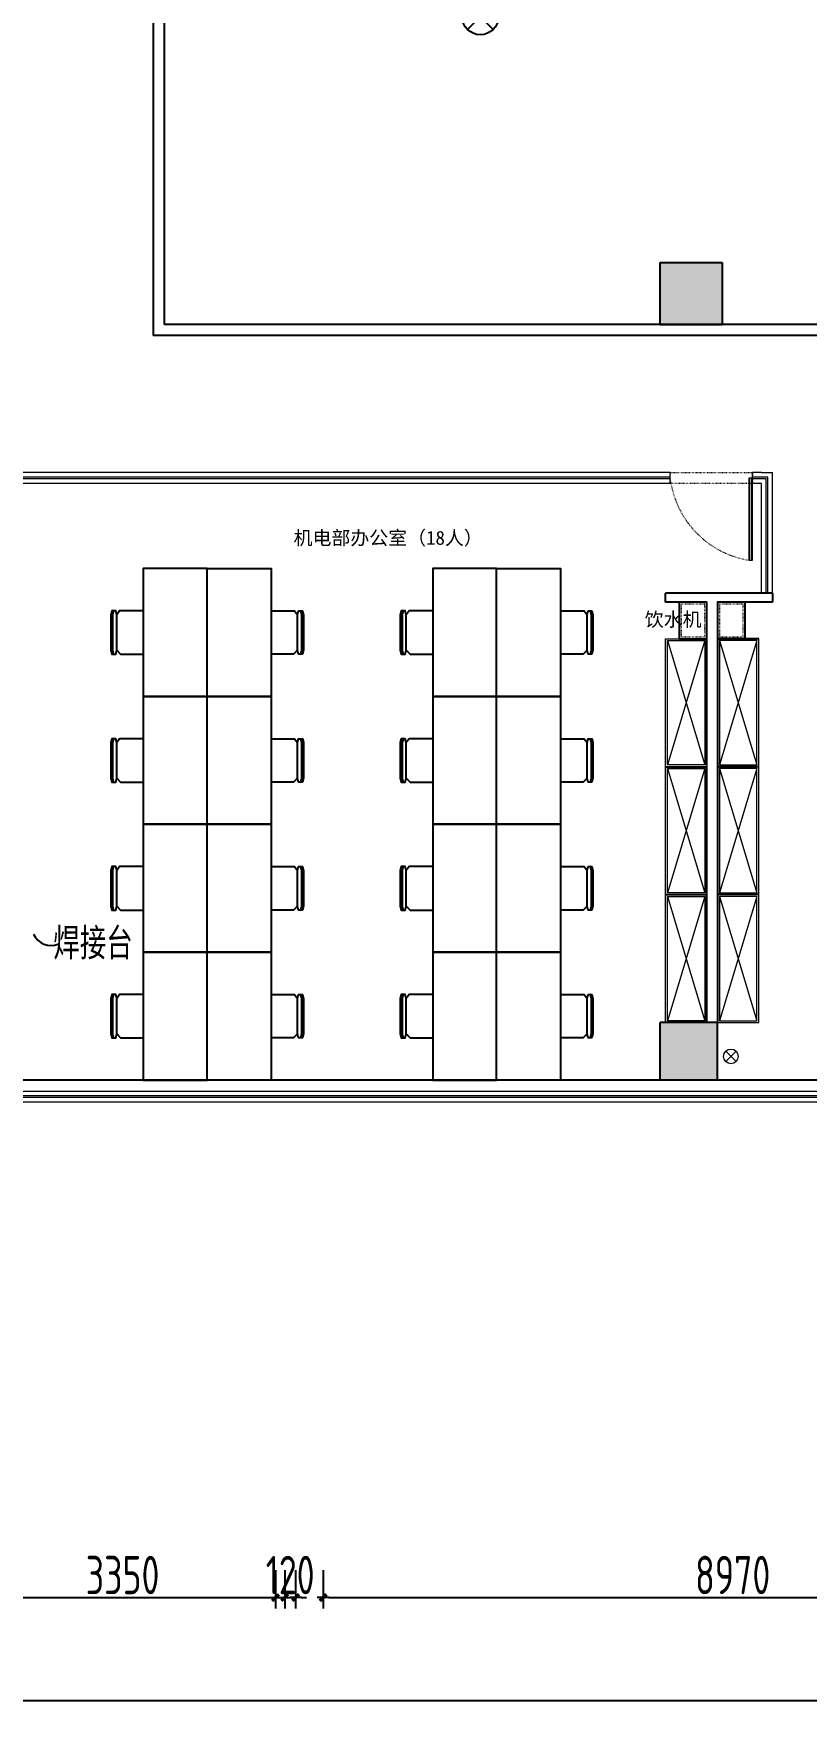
# Model space of a CAD drawing. Header units: millimetres. Extents: x 591722 to 1211798, y -167163 to 126727.
# Drawn here: x 604088 to 612551, y 77233 to 95597 of the extents above; entities that cross this region are included whole.
import ezdxf
from ezdxf.enums import TextEntityAlignment as Align

# ---------------------------------------------------------------- set-up
doc = ezdxf.new("R2010")
doc.units = ezdxf.units.MM
doc.header["$LTSCALE"] = 0.5
doc.header["$PDMODE"] = 35
doc.linetypes.add('ACAD_ISO03W100', pattern=[30, 12, -18])
doc.layers.get('Defpoints').update_dxf_attribs({"color": 8})
for name, color, linetype in [('BS-SHORT-CABINET', 40, 'Continuous'), ('COL-FILL', 8, 'Continuous'), ('COLUMN', 4, 'Continuous'), ('FF-FURN', 51, 'Continuous'), ('FF-TEXT', 50, 'Continuous'), ('L-AGV点位', 7, 'Continuous'), ('L-点位代号', 6, 'Continuous'), ('RC-TEXT', 50, 'Continuous')]:
    doc.layers.add(name, color=color, linetype=linetype)
doc.layers.add('WALL', color=160, linetype='Continuous', lineweight=20)
doc.layers.add('WINDOW', color=12, linetype='Continuous', lineweight=9)
doc.styles.add('CCD_DIM', font='archs.shx', dxfattribs={"width": 0.8})
doc.styles.add('L-TXT', font='SimSun.ttf')
doc.styles.get("Standard").update_dxf_attribs({"font": 'txt', "bigfont": 'gbcbig.shx'})
doc.styles.add('宋体', font='NSimSun.ttf')
doc.dimstyles.new('CCD_DIM_60', dxfattribs={"dimscale": 60, "dimtxt": 7, "dimasz": 1, "dimexe": 2, "dimexo": 2, "dimtad": 1, "dimdec": 0, "dimdsep": 46, "dimtxsty": 'CCD_DIM', "dimblk1": 'CCD', "dimblk2": 'CCD', "dimsah": 1, "dimcen": 0.3, "dimclrd": 44, "dimclre": 44, "dimclrt": 50, "dimadec": 1, "dimazin": 2, "dimtfac": 1, "dimtdec": 0, "dimtix": 1, "dimtmove": 2, "dimatfit": 3, "dimfxl": 5, "dimfxlon": 1, "dimtolj": 1, "dimarcsym": 0})

# ---------------------------------------------------------------- blocks, each defined once
blk = doc.blocks.new('CCD')
at = {"color": 50, "linetype": 'ByBlock'}
blk.add_line((-1.09, 0), (1.09, 0), dxfattribs=at)
at = {"color": 50, "linetype": 'Continuous', "const_width": 0.608}
blk.add_lwpolyline([(0.61, 0.61), (-0.61, -0.61)], dxfattribs=at)
blk = doc.blocks.new('*D265')
at = {"layer": 'Defpoints', "color": 0, "lineweight": 9, "transparency": 16777216}
for p in [(603388, 84772), (606738, 84142), (606738, 78479)]:
    blk.add_point(p, dxfattribs=at)
at = {"layer": 'RC-TEXT', "color": 44, "lineweight": -2, "transparency": 16777216}
for p, q in [((603388, 78779), (603388, 78359)), ((606738, 78779), (606738, 78359)), ((603448, 78479), (606678, 78479))]:
    blk.add_line(p, q, dxfattribs=at)
at = {"layer": 'RC-TEXT', "color": 44, "lineweight": -2, "transparency": 16777216, "xscale": 60, "yscale": 60, "zscale": 60, "rotation": 180}
blk.add_blockref('CCD', (603388, 78479), dxfattribs=at)
at = {"layer": 'RC-TEXT', "color": 44, "lineweight": -2, "transparency": 16777216, "xscale": 60, "yscale": 60, "zscale": 60}
blk.add_blockref('CCD', (606738, 78479), dxfattribs=at)
at = {"layer": 'RC-TEXT', "color": 50, "lineweight": -2, "transparency": 16777216, "insert": (605063, 78726), "char_height": 420, "attachment_point": 5, "style": 'CCD_DIM'}
blk.add_mtext('\\A1;3350', dxfattribs=at)
blk = doc.blocks.new('*D236')
at = {"layer": 'Defpoints', "color": 0, "lineweight": 9, "transparency": 16777216}
for p in [(606838, 84142), (606958, 84142), (606958, 78479)]:
    blk.add_point(p, dxfattribs=at)
at = {"layer": 'RC-TEXT', "color": 44, "lineweight": -2, "transparency": 16777216}
for p, q in [((606838, 78779), (606838, 78359)), ((606958, 78779), (606958, 78359)), ((606778, 78479), (606718, 78479)), ((606838, 78479), (606958, 78479)), ((607018, 78479), (607078, 78479))]:
    blk.add_line(p, q, dxfattribs=at)
at = {"layer": 'RC-TEXT', "color": 44, "lineweight": -2, "transparency": 16777216, "xscale": 60, "yscale": 60, "zscale": 60}
blk.add_blockref('CCD', (606838, 78479), dxfattribs=at)
at = {"layer": 'RC-TEXT', "color": 44, "lineweight": -2, "transparency": 16777216, "xscale": 60, "yscale": 60, "zscale": 60, "rotation": 180}
blk.add_blockref('CCD', (606958, 78479), dxfattribs=at)
at = {"layer": 'RC-TEXT', "color": 50, "lineweight": -2, "transparency": 16777216, "insert": (606898, 78726), "char_height": 420, "attachment_point": 5, "style": 'CCD_DIM'}
blk.add_mtext('\\A1;120', dxfattribs=at)
blk = doc.blocks.new('*D237')
at = {"layer": 'Defpoints', "color": 0, "lineweight": 9, "transparency": 16777216}
for p in [(607258, 84142), (616228, 84142), (616228, 78479)]:
    blk.add_point(p, dxfattribs=at)
at = {"layer": 'RC-TEXT', "color": 44, "lineweight": -2, "transparency": 16777216}
for p, q in [((607258, 78779), (607258, 78359)), ((616228, 78779), (616228, 78359)), ((607318, 78479), (616168, 78479))]:
    blk.add_line(p, q, dxfattribs=at)
at = {"layer": 'RC-TEXT', "color": 44, "lineweight": -2, "transparency": 16777216, "xscale": 60, "yscale": 60, "zscale": 60, "rotation": 180}
blk.add_blockref('CCD', (607258, 78479), dxfattribs=at)
at = {"layer": 'RC-TEXT', "color": 44, "lineweight": -2, "transparency": 16777216, "xscale": 60, "yscale": 60, "zscale": 60}
blk.add_blockref('CCD', (616228, 78479), dxfattribs=at)
at = {"layer": 'RC-TEXT', "color": 50, "lineweight": -2, "transparency": 16777216, "insert": (611743, 78726), "char_height": 420, "attachment_point": 5, "style": 'CCD_DIM'}
blk.add_mtext('\\A1;8970', dxfattribs=at)
blk = doc.blocks.new('*D241')
at = {"layer": 'Defpoints', "color": 0, "lineweight": 9, "transparency": 16777216}
for p in [(594888, 83902), (651488, 83882), (651488, 77353)]:
    blk.add_point(p, dxfattribs=at)
at = {"layer": 'RC-TEXT', "color": 44, "lineweight": -2, "transparency": 16777216}
for p, q in [((594888, 77653), (594888, 77233)), ((651488, 77653), (651488, 77233)), ((594948, 77353), (651428, 77353))]:
    blk.add_line(p, q, dxfattribs=at)
at = {"layer": 'RC-TEXT', "color": 44, "lineweight": -2, "transparency": 16777216, "xscale": 60, "yscale": 60, "zscale": 60, "rotation": 180}
blk.add_blockref('CCD', (594888, 77353), dxfattribs=at)
at = {"layer": 'RC-TEXT', "color": 44, "lineweight": -2, "transparency": 16777216, "xscale": 60, "yscale": 60, "zscale": 60}
blk.add_blockref('CCD', (651488, 77353), dxfattribs=at)
at = {"layer": 'RC-TEXT', "color": 50, "lineweight": -2, "transparency": 16777216, "insert": (623188, 77601), "char_height": 420, "attachment_point": 5, "style": 'CCD_DIM'}
blk.add_mtext('\\A1;56600', dxfattribs=at)
blk = doc.blocks.new('B')
at = {"color": 54, "linetype": 'ByBlock'}
for p, q in [((-195, 253), (-238, 242)), ((194, 253), (-195, 253)), ((-195, 209), (194, 209)), ((237, 242), (194, 253))]:
    blk.add_line(p, q, dxfattribs=at)
at = {"linetype": 'ByBlock'}
blk.add_lwpolyline([(237, -81), (237, 177), (194, 209), (237, 220), (237, 263), (194, 274), (-195, 274), (-238, 263), (-238, 220), (-195, 209), (-238, 166), (-238, -81)], dxfattribs=at)
blk = doc.blocks.new('*U311')
at = {"layer": 'L-AGV点位'}
for p, q in [((-141, 142), (141, -141)), ((-141, -141), (141, 142))]:
    blk.add_line(p, q, dxfattribs=at)
blk.add_circle((0, 1), 200, dxfattribs=at)
at = {"layer": 'L-AGV点位', "insert": (-103, 173), "char_height": 80, "attachment_point": 1}
blk.add_mtext_dynamic_manual_height_columns('{\\fSimSun|b0|i0|c134|p2;起点}', width=264.03, gutter_width=12.5, heights=[0], dxfattribs=at)
at = {"layer": 'L-点位代号', "style": 'L-TXT'}
for tag, p in [('代号', (0, -33)), ('区域', (0, -166))]:
    blk.add_attdef(tag, text='', height=80, dxfattribs=at).set_placement(p, align=Align.CENTER)

msp = doc.modelspace()

# ---------------------------------------------------------------- hatches: boundary and pattern name
at = {"layer": 'COL-FILL', "lineweight": 5}
h = msp.add_hatch(color=250, dxfattribs=at)
h.dxf.hatch_style = 1
h.paths.add_polyline_path([(595807.3, 93042.5), (595128.3, 93042.5), (595128.3, 92362.5), (595807.3, 92362.5)])
h.paths.add_polyline_path([(595807.3, 84772.5), (595128.3, 84772.5), (595128.3, 84142.5), (595807.3, 84142.5)])
h.paths.add_polyline_path([(603603.3, 84772.5), (602978.3, 84772.5), (602978.3, 84142.5), (603603.3, 84142.5)])
h.paths.add_polyline_path([(603648.3, 93092.5), (602908.3, 93092.5), (602908.3, 92362.5), (603648.3, 92362.5)])
h.paths.add_polyline_path([(611628.3, 93092.5), (610948.3, 93092.5), (610948.3, 92412.5), (611628.3, 92412.5)])
h.paths.add_polyline_path([(611578.3, 84772.5), (610948.3, 84772.5), (610948.3, 84142.5), (611578.3, 84142.5)])
h.paths.add_polyline_path([(619578.3, 84627.5), (619578.3, 84772.5), (618948.3, 84772.5), (618948.3, 84072.5), (619578.3, 84072.5)])
h.paths.add_polyline_path([(619628.3, 93092.5), (618948.3, 93092.5), (618948.3, 92412.5), (619628.3, 92412.5)])

# ---------------------------------------------------------------- linework, layer by layer
at = {"layer": 'BS-SHORT-CABINET', "color": 250, "lineweight": 13}
for p, q in [((611438.3, 88952.5), (611028.3, 87592.5)), ((611028.3, 88952.5), (611438.3, 87592.5)), ((611598.3, 88952.5), (612008.3, 87592.5)), ((612008.3, 88952.5), (611598.3, 87592.5)), ((611438.3, 87552.5), (611028.3, 86192.5)), ((611028.3, 87552.5), (611438.3, 86192.5)), ((611598.3, 87552.5), (612008.3, 86192.5)), ((612008.3, 87552.5), (611598.3, 86192.5)), ((611438.3, 86152.5), (611028.3, 84792.5)), ((611028.3, 86152.5), (611438.3, 84792.5)), ((611598.3, 86152.5), (612008.3, 84792.5)), ((612008.3, 86152.5), (611598.3, 84792.5))]:
    msp.add_line(p, q, dxfattribs=at)
at = {"layer": 'BS-SHORT-CABINET', "lineweight": -2}
for p, q in [((612028.3, 88972.5), (611578.3, 88972.5)), ((611008.3, 87572.5), (611458.3, 87572.5)), ((612028.3, 87572.5), (611578.3, 87572.5)), ((611008.3, 86172.5), (611458.3, 86172.5)), ((612028.3, 86172.5), (611578.3, 86172.5))]:
    msp.add_line(p, q, dxfattribs=at)
at = {"layer": 'BS-SHORT-CABINET', "color": 8, "linetype": 'ACAD_ISO03W100', "lineweight": 5}
for points in [[(611058.3, 90792.5), (611958.3, 90792.5), (611958.3, 90672.5), (611058.3, 90672.5)], [(611438.3, 88992.5), (611438.3, 89352.5), (611178.3, 89352.5), (611178.3, 88992.5)], [(611858.3, 88992.5), (611858.3, 89352.5), (611598.3, 89352.5), (611598.3, 88992.5)]]:
    msp.add_lwpolyline(points, close=True, dxfattribs=at)
at = {"layer": 'BS-SHORT-CABINET', "linetype": 'ByBlock', "lineweight": 13}
for points in [[(611008.3, 88972.5), (611458.3, 88972.5), (611458.3, 87572.5), (611008.3, 87572.5)], [(612028.3, 88972.5), (611578.3, 88972.5), (611578.3, 87572.5), (612028.3, 87572.5)], [(611008.3, 87572.5), (611458.3, 87572.5), (611458.3, 86172.5), (611008.3, 86172.5)], [(612028.3, 87572.5), (611578.3, 87572.5), (611578.3, 86172.5), (612028.3, 86172.5)], [(611008.3, 86172.5), (611458.3, 86172.5), (611458.3, 84772.5), (611008.3, 84772.5)], [(612028.3, 86172.5), (611578.3, 86172.5), (611578.3, 84772.5), (612028.3, 84772.5)]]:
    msp.add_lwpolyline(points, close=True, dxfattribs=at)
at = {"layer": 'BS-SHORT-CABINET', "color": 250, "lineweight": 13}
for points in [[(611028.3, 88952.5), (611438.3, 88952.5), (611438.3, 87592.5), (611028.3, 87592.5)], [(612008.3, 88952.5), (611598.3, 88952.5), (611598.3, 87592.5), (612008.3, 87592.5)], [(611028.3, 87552.5), (611438.3, 87552.5), (611438.3, 86192.5), (611028.3, 86192.5)], [(612008.3, 87552.5), (611598.3, 87552.5), (611598.3, 86192.5), (612008.3, 86192.5)], [(611028.3, 86152.5), (611438.3, 86152.5), (611438.3, 84792.5), (611028.3, 84792.5)], [(612008.3, 86152.5), (611598.3, 86152.5), (611598.3, 84792.5), (612008.3, 84792.5)]]:
    msp.add_lwpolyline(points, close=True, dxfattribs=at)
at = {"layer": 'BS-SHORT-CABINET', "color": 8, "linetype": 'ACAD_ISO03W100', "lineweight": 5}
msp.add_arc((612088.8, 90857.2), 1038.1, 186.90393, 260.54466, dxfattribs=at)
at = {"layer": 'COLUMN', "lineweight": 5}
for p, q in [((611666.8, 84345.8), (611779.8, 84459.1)), ((611779.8, 84345.8), (611666.8, 84459.1))]:
    msp.add_line(p, q, dxfattribs=at)
msp.add_circle((611723.3, 84402.5), 80, dxfattribs=at)
at = {"layer": 'FF-FURN', "lineweight": -2}
for points in [[(605988.3, 88342.5), (605988.3, 89742.5), (605288.3, 89742.5), (605288.3, 88342.5)], [(605988.3, 88342.5), (605988.3, 89742.5), (606688.3, 89742.5), (606688.3, 88342.5)], [(609158.3, 88342.5), (609158.3, 89742.5), (608458.3, 89742.5), (608458.3, 88342.5)], [(609158.3, 88342.5), (609158.3, 89742.5), (609858.3, 89742.5), (609858.3, 88342.5)], [(605988.3, 86942.5), (605988.3, 88342.5), (605288.3, 88342.5), (605288.3, 86942.5)], [(605988.3, 86942.5), (605988.3, 88342.5), (606688.3, 88342.5), (606688.3, 86942.5)], [(609158.3, 86942.5), (609158.3, 88342.5), (608458.3, 88342.5), (608458.3, 86942.5)], [(609158.3, 86942.5), (609158.3, 88342.5), (609858.3, 88342.5), (609858.3, 86942.5)], [(605988.3, 85542.5), (605988.3, 86942.5), (605288.3, 86942.5), (605288.3, 85542.5)], [(605988.3, 85542.5), (605988.3, 86942.5), (606688.3, 86942.5), (606688.3, 85542.5)], [(609158.3, 85542.5), (609158.3, 86942.5), (608458.3, 86942.5), (608458.3, 85542.5)], [(609158.3, 85542.5), (609158.3, 86942.5), (609858.3, 86942.5), (609858.3, 85542.5)], [(605988.3, 84142.5), (605988.3, 85542.5), (605288.3, 85542.5), (605288.3, 84142.5)], [(605988.3, 84142.5), (605988.3, 85542.5), (606688.3, 85542.5), (606688.3, 84142.5)], [(609158.3, 84142.5), (609158.3, 85542.5), (608458.3, 85542.5), (608458.3, 84142.5)], [(609158.3, 84142.5), (609158.3, 85542.5), (609858.3, 85542.5), (609858.3, 84142.5)]]:
    msp.add_lwpolyline(points, close=True, dxfattribs=at)
at = {"layer": 'FF-FURN', "color": 1, "lineweight": -2}
for points in [[(611458.3, 88972.5), (611458.3, 89372.5), (611158.3, 89372.5), (611158.3, 88972.5)], [(611878.3, 88972.5), (611878.3, 89372.5), (611578.3, 89372.5), (611578.3, 88972.5)]]:
    msp.add_lwpolyline(points, close=True, dxfattribs=at)
at = {"layer": 'FF-FURN', "lineweight": -2}
msp.add_arc((604283.1, 85831.9), 216.1, 205.65754, 290.41914, dxfattribs=at)
at = {"layer": 'WALL', "lineweight": -3}
for p, q in [((605398.3, 110762.9), (605398.3, 92292.5)), ((605518.3, 110762.9), (605518.3, 92412.5)), ((610948.3, 92412.5), (610948.3, 93092.5)), ((610948.3, 93092.5), (611628.3, 93092.5)), ((611628.3, 93092.5), (611628.3, 92412.5)), ((620048.3, 92412.5), (605518.3, 92412.5)), ((610948.3, 92412.5), (611628.3, 92412.5)), ((620048.3, 92292.5), (605398.3, 92292.5)), ((612178.3, 89472.5), (611008.3, 89472.5)), ((611008.3, 89372.5), (611008.3, 89472.5)), ((612178.3, 89472.5), (612178.3, 89372.5)), ((611458.3, 89372.5), (611008.3, 89372.5)), ((611458.3, 84772.5), (611458.3, 89372.5)), ((612178.3, 89372.5), (611578.3, 89372.5)), ((611578.3, 89372.5), (611578.3, 84772.5)), ((610948.3, 84142.5), (610948.3, 84772.5)), ((611578.3, 84772.5), (610948.3, 84772.5)), ((611578.3, 84142.5), (611578.3, 84772.5)), ((618948.3, 84142.5), (597677.3, 84142.5)), ((611578.3, 84142.5), (610948.3, 84142.5))]:
    msp.add_line(p, q, dxfattribs=at)
at = {"layer": 'WINDOW', "color": 8, "linetype": 'ByBlock', "lineweight": 9}
for p, q in [((611058.3, 90792.5), (603648.3, 90792.5)), ((611058.3, 90672.5), (611058.3, 90792.5)), ((612058.3, 90792.5), (611958.3, 90792.5)), ((611958.3, 90672.5), (611958.3, 90792.5)), ((612058.3, 90792.5), (612178.3, 90792.5)), ((612178.3, 89372.5), (612178.3, 90792.5)), ((611058.3, 90672.5), (603648.3, 90672.5)), ((612058.3, 90672.5), (611958.3, 90672.5)), ((612058.3, 89472.5), (612058.3, 90672.5))]:
    msp.add_line(p, q, dxfattribs=at)
at = {"layer": 'WINDOW', "linetype": 'ByBlock', "lineweight": 9}
for p, q in [((611058.3, 90742.5), (603648.3, 90742.5)), ((611058.3, 90722.5), (603648.3, 90722.5)), ((611928.3, 90732.5), (611928.3, 89832.5)), ((611948.3, 90732.5), (611948.3, 89832.5)), ((612128.3, 90742.5), (611958.3, 90742.5)), ((612108.3, 90722.5), (611958.3, 90722.5)), ((612108.3, 89472.5), (612108.3, 90722.5)), ((612128.3, 89472.5), (612128.3, 90742.5)), ((619153.3, 83972.5), (597677.3, 83972.5)), ((619153.3, 83952.5), (597677.3, 83952.5))]:
    msp.add_line(p, q, dxfattribs=at)
at = {"layer": 'WINDOW', "color": 8, "linetype": 'ByBlock', "lineweight": 9}
msp.add_lwpolyline([(611918.3, 89832.5), (611958.3, 89832.5), (611958.3, 90732.5), (611918.3, 90732.5)], close=True, dxfattribs=at)
msp.add_lwpolyline([(597677.3, 84022.5), (619153.3, 84022.5), (619153.3, 83902.5), (597677.3, 83902.5)], dxfattribs=at)

# ---------------------------------------------------------------- block references
at = {"layer": 'FF-FURN', "linetype": 'Continuous', "rotation": 90.00000000000006}
for p in [(605207.5, 89042.5), (608377.5, 89042.5), (605207.5, 87642.5), (608377.5, 87642.5), (605207.5, 86242.5), (608377.5, 86242.5), (605207.5, 84842.5), (608377.5, 84842.5)]:
    msp.add_blockref('B', p, dxfattribs=at)
at = {"layer": 'FF-FURN', "linetype": 'Continuous', "xscale": -1, "rotation": 270}
for p in [(606769, 89042.5), (609939, 89042.5), (606769, 87642.5), (609939, 87642.5), (606769, 86242.5), (609939, 86242.5), (606769, 84842.5), (609939, 84842.5)]:
    msp.add_blockref('B', p, dxfattribs=at)
at = {"layer": 'L-AGV点位'}
msp.add_blockref('*U311', (608980, 95782.6), dxfattribs=at)

# ---------------------------------------------------------------- texts
at = {"layer": 'FF-TEXT', "style": '宋体'}
for s, height, p in [('机电部办公室（18人）', 151.875, (606935.6, 90001.7)), ('饮水机', 151.88, (610780.5, 89109))]:
    msp.add_text(s, height=height, dxfattribs=at).set_placement(p)
at = {"layer": 'FF-TEXT', "style": '宋体', "width": 0.7}
msp.add_text('焊接台', height=303.75, dxfattribs=at).set_placement((604304.6, 85497.1))

# ---------------------------------------------------------------- dimensions: what is measured, and where the dimension line sits
at = {"layer": 'RC-TEXT', "lineweight": -2}
for base, p1, p2, picture, middle in [((606738.3, 78478.9), (603388.3, 84772.5), (606738.3, 84142.5), '*D265', (605063.3, 78726.4)), ((606958.3, 78478.9), (606838.3, 84142.5), (606958.3, 84142.5), '*D236', (606898.3, 78726.4)), ((616228.3, 78478.9), (607258.3, 84142.5), (616228.3, 84142.5), '*D237', (611743.3, 78726.4)), ((651488.3, 77353.2), (594888.3, 83902.5), (651488.3, 83882.5), '*D241', (623188.3, 77600.7))]:
    dim = msp.add_linear_dim(base=base, p1=p1, p2=p2, dimstyle='CCD_DIM_60', dxfattribs=at)
    dim.commit()
    dim.dimension.update_dxf_attribs({"geometry": picture, "text_midpoint": middle})

doc.saveas('drawing.dxf')
